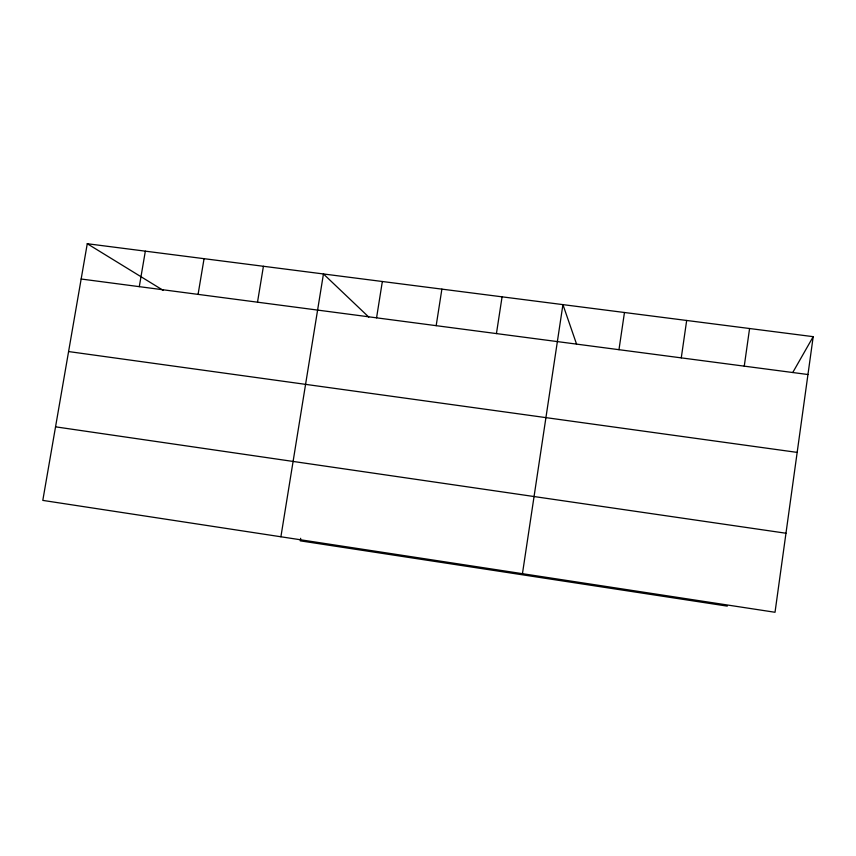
<?xml version="1.0" encoding="UTF-8"?>
<svg xmlns="http://www.w3.org/2000/svg" width="856" height="856" viewBox="0 0 856 856"><rect width="100%" height="100%" fill="white"/><g stroke="black" fill="none" stroke-linecap="round" stroke-linejoin="round"><path stroke-width="1.28" d="M813.2 336.665L775.022 612.275L42.8 500.396L87.269 243.725L813.2 336.665L792.763 372.51M744.26 366.154L749.578 328.522M681.269 357.872L686.673 320.465M618.974 349.687L624.463 312.504M522.449 573.681L562.927 304.618L576.559 344.101M496.437 333.583L502.076 296.829M436.175 325.665L441.889 289.125M376.565 317.833L382.343 281.506M300.659 538.296L300.253 540.842L727.29 606.123M280.896 536.776L323.45 273.963L368.786 317.084M257.506 302.189L263.423 266.28M198.078 294.378L204.06 258.683M139.293 286.653L145.338 251.161M81.149 279.013L807.957 374.521M68.587 351.559L797.171 452.396M55.544 426.834L785.968 533.235M87.269 243.725L163.079 290.28"/></g></svg>
